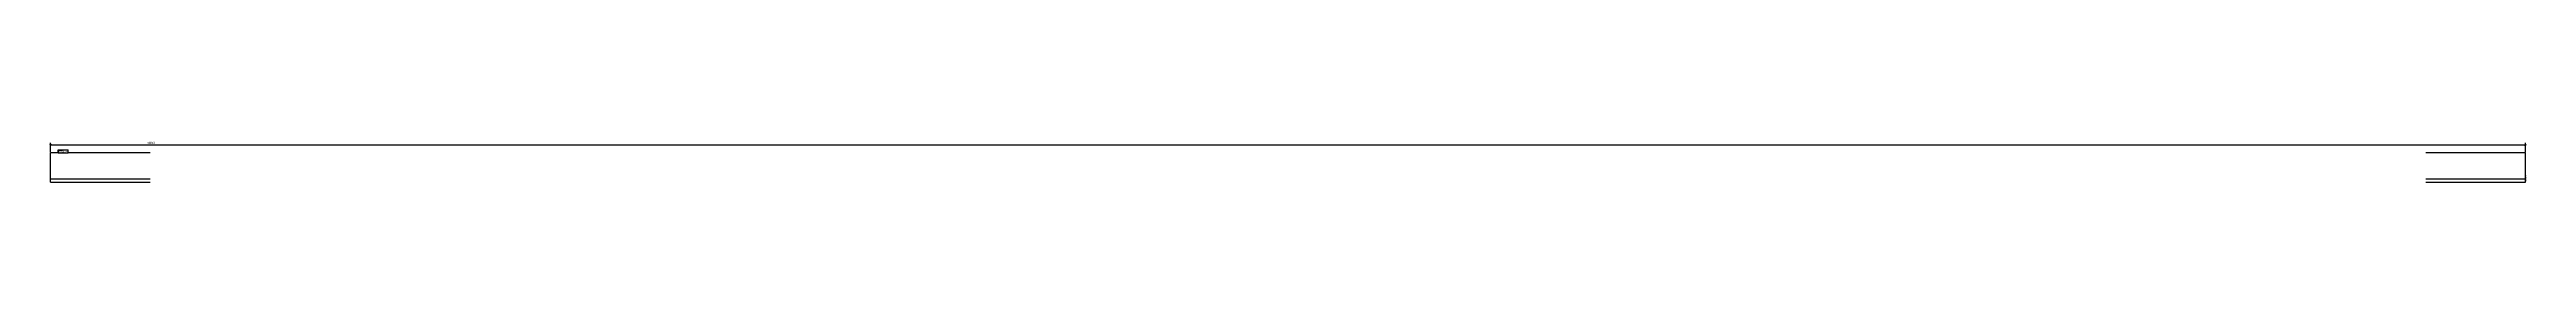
# Model space of a CAD drawing. Header units: millimetres. Extents: x 9 to 11575, y 4 to 155.
# Drawn here: x 5620 to 11575, y 45 to 143 of the extents above; entities that cross this region are included whole.
import ezdxf

# ---------------------------------------------------------------- set-up
doc = ezdxf.new("R2010")
doc.units = ezdxf.units.MM
doc.linetypes.add('DXK_LINE_DOT2', pattern=[3.9198, 1.9599, -1.9599])
for name, color, linetype in [('MÅLSÆTNING', 7, 'Continuous'), ('STÅL', 7, 'Continuous'), ('TEKST', 7, 'Continuous')]:
    doc.layers.add(name, color=color, linetype=linetype)
doc.styles.add('Arial Narrow', font='ARIALN.TTF', dxfattribs={"height": 0.2})

msp = doc.modelspace()

# ---------------------------------------------------------------- linework, layer by layer
at = {"layer": 'MÅLSÆTNING', "color": 7, "linetype": 'Continuous'}
for p, q in [((5625, 134.4), (5620.5, 132.6)), ((5622.8, 116), (5622.8, 138.9)), ((5622.8, 133.5), (11572.7, 133.5)), ((11570.5, 132.6), (11575, 134.4)), ((11572.7, 116), (11572.7, 138.9))]:
    msp.add_line(p, q, dxfattribs=at)
at = {"layer": 'STÅL', "color": 2, "linetype": 'Continuous'}
for p, q in [((5622.8, 44.5), (5622.8, 114.5)), ((5862.8, 114.5), (5622.8, 114.5)), ((11572.7, 114.5), (11332.7, 114.5)), ((11572.7, 44.5), (11572.7, 114.5)), ((5862.8, 51.5), (5622.8, 51.5)), ((5622.8, 44.5), (5862.8, 44.5)), ((11572.7, 51.5), (11332.7, 51.5)), ((11332.7, 44.5), (11572.7, 44.5))]:
    msp.add_line(p, q, dxfattribs=at)
at = {"layer": 'STÅL', "color": 7, "linetype": 'DXK_LINE_DOT2'}
msp.add_line((11572.7, 60.5), (11572.7, 47), dxfattribs=at)

# ---------------------------------------------------------------- next in the draw order: wipeouts: each hides what was drawn before it
at = {"color": 0}
for points, layer in [([(11340.5, 134.7), (11340.5, 143.1), (5855, 143.1), (5855, 134.7)], 'MÅLSÆTNING'), ([(5651.8, 115.6), (5651.8, 120.8), (5642.3, 120.8), (5642.3, 115.6)], 'TEKST')]:
    msp.add_wipeout(points, dxfattribs=at).dxf.layer = layer

# ---------------------------------------------------------------- next in the draw order: texts
at = {"layer": 'MÅLSÆTNING', "color": 3, "style": 'Arial Narrow'}
msp.add_text('5950', height=5.73, dxfattribs=at).set_placement((5856.2, 135.9))

# ---------------------------------------------------------------- next in the draw order: wipeouts: each hides what was drawn before it
at = {"color": 0}
msp.add_wipeout([(5651.8, 115.6), (5651.8, 120.8), (5642.3, 120.8), (5642.3, 115.6)], dxfattribs=at).dxf.layer = 'TEKST'

# ---------------------------------------------------------------- next in the draw order: wipeouts: each hides what was drawn before it
msp.add_wipeout([(5664.2, 115.6), (5664.2, 119.3), (5653.4, 119.3), (5653.4, 115.6)], dxfattribs=at).dxf.layer = 'TEKST'

# ---------------------------------------------------------------- next in the draw order: wipeouts: each hides what was drawn before it
msp.add_wipeout([(5664.2, 115.6), (5664.2, 119.3), (5653.4, 119.3), (5653.4, 115.6)], dxfattribs=at).dxf.layer = 'TEKST'

# ---------------------------------------------------------------- next in the draw order: linework, layer by layer
at = {"layer": 'TEKST', "color": 7, "linetype": 'Continuous'}
for p, q in [((5641.4, 121.7), (5665.1, 121.7)), ((5641.4, 114.7), (5641.4, 121.7)), ((5665.1, 114.7), (5665.1, 121.7)), ((5641.4, 114.7), (5665.1, 114.7))]:
    msp.add_line(p, q, dxfattribs=at)

# ---------------------------------------------------------------- next in the draw order: texts
at = {"layer": 'TEKST', "color": 3, "style": 'Arial Narrow'}
for s, height, p in [('d53', 5.01, (5642.3, 115.6)), ('L70*7', 3.58, (5653.4, 115.6))]:
    msp.add_text(s, height=height, dxfattribs=at).set_placement(p)

doc.saveas('drawing.dxf')
